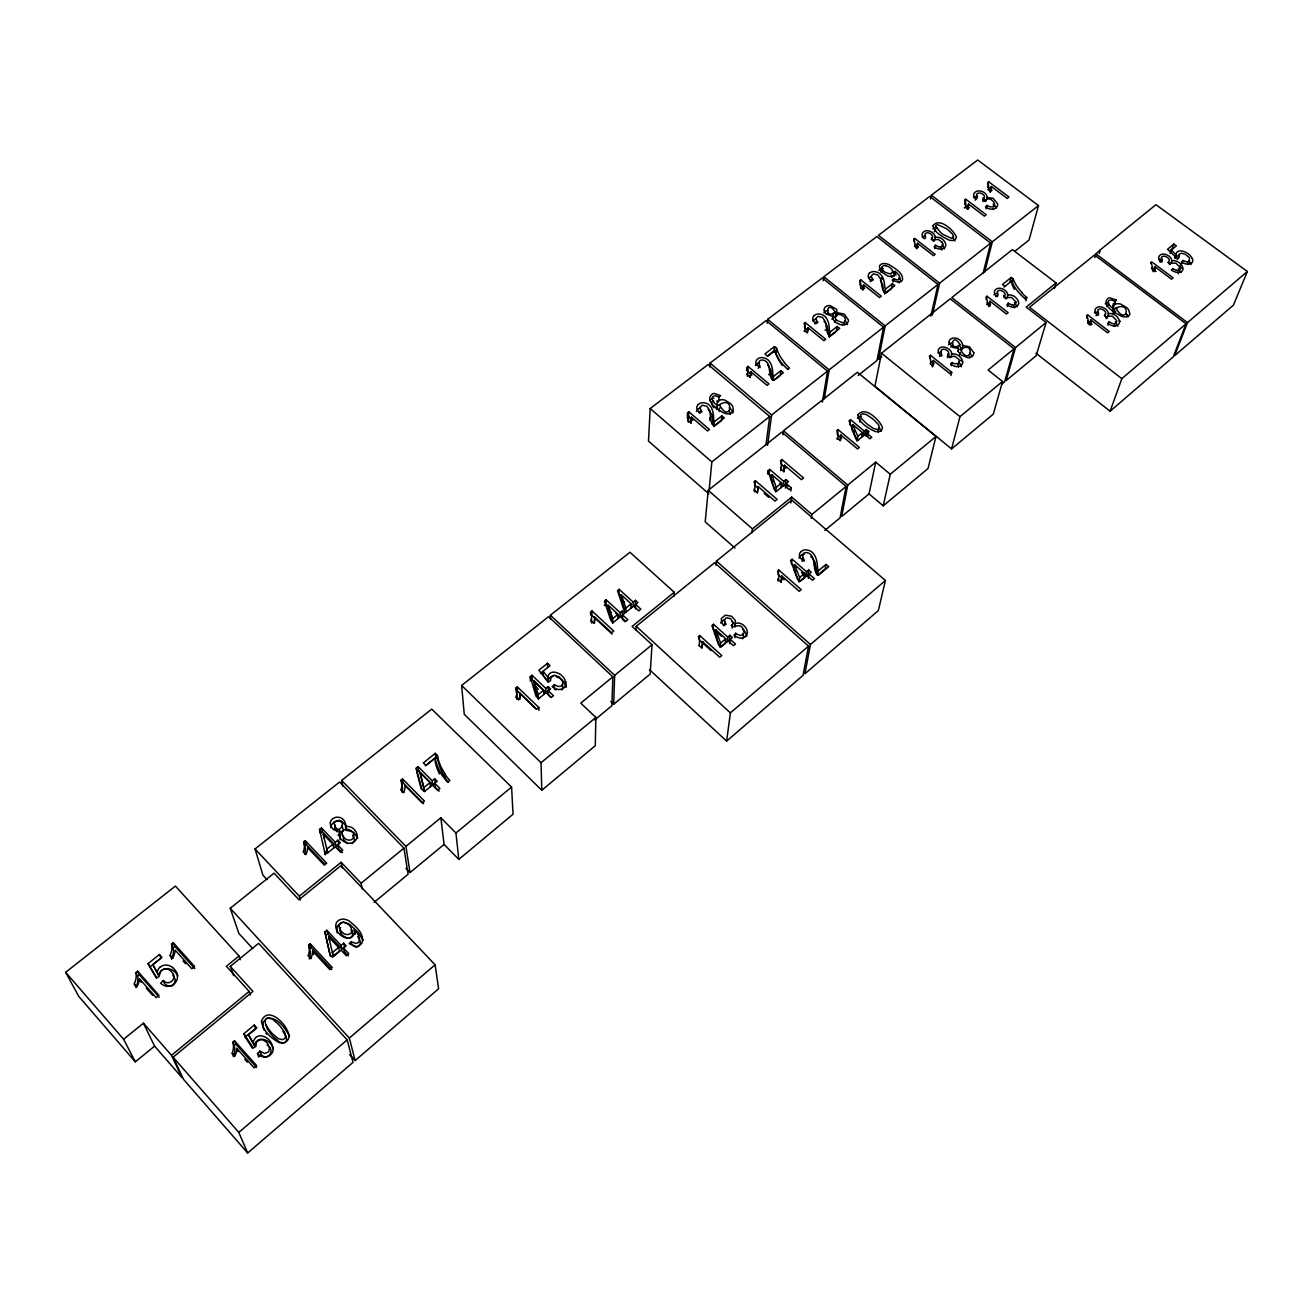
<?xml version="1.0" encoding="UTF-8"?>
<svg xmlns="http://www.w3.org/2000/svg" width="1313" height="1313" viewBox="0 0 1313 1313"><rect width="100%" height="100%" fill="white"/><g stroke="black" fill="none" stroke-linecap="round" stroke-linejoin="round"><path stroke-width="1.5" d="M732.014 621.295L734.459 623.954L735.116 626.99M993.564 209.456L993.317 208.111M339.23 926.174L339.394 924.795A3.906 3.529 -20.7 0 1 343.743 922.021L344.039 922.054M340.1 929.834L340.264 928.455M844.801 324.968C844.308 320.848 833.197 322.752 835.757 315.711C839.302 311.378 849.478 318.698 843.849 322.309M590.571 614.927L590.604 611.973L591.95 610.906L613.745 631.077L611.661 632.768L594.658 617.012L594.576 621.41A17.578 15.165 -0.1 0 1 594.576 622.953M591.95 610.906L591.884 615.321L612.153 634.097M899.093 282.935L898.814 281.54M612.843 676.835L580.773 703.128L595.856 717.44L595.281 745.702L541.793 790.262L464.26 714.305L461.634 685.452L548.571 616.65L612.843 676.835L611.891 705.721L594.658 719.967M608.789 606.77L605.982 604.193L606.097 599.762L604.407 601.108L610.726 620.245L613.187 622.493M625.021 621.722L622.411 619.326L622.592 614.927L624.873 613.089L622.411 610.84L622.247 615.255L612.646 622.986L608.165 609.757L608.296 605.326L618.062 614.336L617.914 618.735M1114.195 313.2L1115.738 311.148M351.999 930.441C351.851 935.627 344.613 935.578 342.119 932.099A10.931 9.913 -20.4 0 1 339.033 926.207M352.82 934.101L351.917 936.661L349.488 938.139M612.646 622.986L612.777 618.587L608.296 605.326M610.775 701.487L613.68 704.244L614.681 675.342L652.019 644.749L632.127 626.432L674.258 592.278L629.945 552.264L550.41 615.206L550.475 619.178M632.997 606.59L633.194 602.158L619.162 589.324L618.997 593.788L621.804 596.348M622.411 610.84L620.146 612.662L619.982 617.077L615.781 613.22M635.426 608.822L635.64 604.407L637.905 602.585L635.459 600.336L635.246 604.784L625.694 612.465L621.197 599.319L621.361 594.871L631.143 603.816L630.946 608.247M625.694 612.465L625.891 608.05L621.361 594.871M969.716 357.793L969.437 356.25M266.014 1024.714L267.31 1029.097L271.578 1034.825A89.038 81.406 -24.1 0 0 273.564 1036.991L279.456 1042.046L283.641 1042.949A3.348 3.053 -30.2 0 0 286.48 1040.569L286.415 1037.286L284.281 1033.347M636.001 630.273L636.214 626.317L714.584 562.719L808.529 646.144L803.047 675.358L726.614 741.123L649.541 669.696M765.939 444.861L769.697 416.5L708.117 364.554L650.181 408.524L648.491 441.119L708.774 493.77M950.727 347.223L952.631 345.221M652.019 644.749L650.165 674.094L613.68 704.244M1106.432 318.37L1104.528 314.398M687.323 415.926L687.569 412.725L688.8 411.79L709.43 429.499L707.51 430.976L691.426 417.157A16.511 13.409 4.1 0 1 690.572 422.688L688.193 420.62A15.428 12.539 4 0 0 687.618 412.709M673.946 596.299L674.258 592.278M687.191 417.534L688.422 416.582L688.8 411.79M691.426 417.157L691.048 421.933A16.462 13.393 4.1 0 1 691.065 423.475M709.709 366.983L710.054 363.077L766.07 320.585L827.518 371.136L822.381 402.09M824.843 530.419L840.057 517.847L846.13 486.401L781.842 432.075L708.232 490.323L705.196 521.835L734.985 548.063M958.588 366.934L957.85 364.325M1170.359 264.143C1176.464 256.872 1160.052 249.339 1158.542 257.873C1160.495 263.946 1163.942 263.142 1161.381 257.364C1163.137 254.853 1166.863 256.626 1168.455 258.464A3.758 2.79 15.7 0 1 1169.243 260.122A4.448 3.299 15.7 0 1 1168.307 262.288L1169.735 264.586M709.168 489.782L711.859 461.897L769.697 416.5M717.21 409.147L717.079 403.239A5.941 4.809 5.6 0 1 717.341 402.27L717.489 401.975A4.825 3.906 5.6 0 1 720.739 399.792L722.839 399.726A8.928 7.222 5.6 0 1 725.186 400.235L730.652 403.715A14.066 11.39 5.6 0 1 732.72 406.423L733.376 410.674A5.318 4.3 5.8 0 1 732.293 412.315L731.341 413.004A5.629 4.563 5.8 0 1 729.24 413.759L727.599 413.841A8.994 7.271 5.8 0 1 724.792 413.332C718.556 410.706 703.407 400.367 712.631 393.818A5.039 4.07 5.3 0 1 714.288 393.457L720.624 395.59L718.95 397.199L718.474 402.024A8.912 7.205 5.3 0 0 716.717 401.105M699.123 645.586L701.716 647.949A17.611 15.28 5.1 0 0 702.504 641.614L719.754 657.255L721.789 655.548L699.731 635.525L699.304 639.874L711.022 650.542M721.871 415.876L721.395 420.652L713.829 426.528L714.288 421.752L721.871 415.876L724.316 417.944L714.075 425.888A8.403 6.828 5.6 0 1 712.532 424.214M702.553 641.614L702.11 645.947A17.545 15.247 5.1 0 1 702.127 647.916M1095.928 315.777L1098.407 313.84M814.831 323.687L816.029 321.816M716.012 565.164L716.455 561.094L791.706 500.04L885.438 580.494L878.315 610.627L804.935 673.75L810.449 644.502L885.438 580.494M729.683 643.665L730.225 639.316L732.441 637.462L729.962 635.229L729.421 639.579L727.205 641.433L727.747 637.084L713.533 624.266L713.057 628.632L721.543 636.313M720.049 647.407L715.339 634.195L715.831 629.83L725.728 638.774L725.203 643.107L721.346 646.324M746.424 370.545L748 366.376L768.942 383.888L767.087 385.333L750.741 371.661A16.314 13.048 5.9 0 1 750.051 377.077L747.639 375.026M748 366.376L747.442 371.251L751.906 374.993M750.183 376.519L750.741 371.661M720.23 645.963L720.558 643.075L715.831 629.83M1106.383 318.682C1114.606 310.721 1096.437 301.153 1094.812 310.984C1097.323 317.565 1099.884 316.023 1097.783 310.081C1099.654 307.685 1103.314 309.425 1104.906 311.329A3.808 2.905 15.1 0 1 1105.677 313.052A4.546 3.463 15.1 0 1 1104.676 315.301M882.139 267.343L882.172 268.279M767.235 323.277L767.711 319.338L822.25 277.962L883.551 327.167L876.986 360.501L858.16 375.403M735.165 626.301L735.362 620.327L731.522 616.224L725.416 615.157L721.362 618.456L721.428 621.952L723.611 625.579L726.105 624.332L724.12 620.278L726.27 617.717L730.652 618.718L732.966 622.526A4.973 4.284 7 0 1 731.571 625.267M735.067 637.593L735.625 633.243A15.428 13.261 7.8 0 0 738.07 634.655C742.075 637.412 746.67 632.045 742.994 628.648C739.761 622.181 733.376 629.091 731.226 625.464M754.499 490.406L757.059 492.621A18.333 15.182 6.6 0 0 758.044 486.483L775.015 501.09L777.132 499.383L755.418 480.689L754.811 485.35L757.913 488.009M767.481 356.414L773.899 351.474L774.539 346.566L776.525 348.208A51.765 40.834 8.4 0 0 784.616 362.552M751.939 532.766L752.447 528.909L791.723 497.069L811.943 514.417L811.27 518.307M758.077 486.483L757.47 491.144A18.284 15.149 6.6 0 1 757.437 493.031M776.525 348.208L775.885 353.115L773.899 351.474M773.111 379.572L773.538 376.355A13.836 11.046 7.5 0 1 772.766 373.598C772.75 366.918 770.501 358.252 762.443 357.612A5.859 4.678 6.7 0 0 758.274 358.515L758.011 358.712A8.091 6.45 6.7 0 0 757.24 359.319A6.384 5.088 6.7 0 0 756.255 364.259C764.855 372.695 755.73 362.421 760.457 360.287C764.084 358.909 767.957 362.06 768.712 365.572A47.728 38.175 5.5 0 1 769.5 370.972M726.614 741.123L730.373 712.877L808.529 646.144M767.563 445.37L771.634 414.99L827.518 371.136M975.099 200.2L976.38 198.493M771.863 378.735A8.567 6.844 7.3 0 0 773.439 380.393L783.369 372.695L780.89 370.643L780.234 375.502L774.358 380.064M767.58 473.911L767.99 470.793L769.713 469.414L783.68 481.379L782.991 486.04L779.906 483.397M769.713 469.414L769.057 474.108L772.159 476.75M774.965 490.209L771.207 479.393L771.863 474.732L781.596 483.069L780.907 487.73M1171.573 260.827C1176.087 259.482 1182.028 263.421 1182.964 268.18A6.056 4.497 16 0 1 1181.897 271.135A6.844 5.088 16 0 1 1181.437 271.496A5.81 4.316 16 0 1 1177.515 272.464A10.012 7.435 16 0 1 1171.573 270.183M782.893 434.816L783.467 430.779L857.389 372.285L935.972 436.49L928.028 468.511L883.222 505.833L869.042 493.885L875.722 462.143L890.247 474.256L883.222 505.833M771.863 474.732L776.246 487.369L775.589 492.014L785.289 484.202L785.978 479.54L788.424 481.625L786.126 483.463L785.42 488.124M783.549 471.301A18.218 14.968 7.4 0 0 784.55 465.262L801.504 479.688L803.589 477.998L781.892 459.55L781.219 464.244L785.847 468.199M807.15 332.517L807.872 327.594L823.908 340.674L825.713 339.279L805.164 322.522L804.426 327.462L807.577 330.023M784.583 465.262L783.894 469.956A18.152 14.935 7.4 0 1 783.861 472.024M790.836 491.013L791.312 487.911L786.126 483.463M823.235 280.736L823.842 276.748L876.854 236.521L938.007 284.429L930.851 316.187M781.169 582.381A17.332 14.722 8.2 0 0 781.038 580.477L781.793 575.997L799.256 591.326L801.225 589.685L778.822 570.055L778.133 574.536L784.074 579.772M790.803 502.945L791.723 497.069M1014.489 307.882L1014.276 306.175M730.176 414.334L729.388 411.379M878.43 432.404L877.806 429.794M1108.041 313.774C1112.653 312.346 1118.709 316.482 1119.529 321.373A6.188 4.71 15.4 0 1 1118.348 324.442A7.008 5.334 15.4 0 1 1117.888 324.82A5.925 4.513 15.4 0 1 1113.851 325.837M801.455 572.484L805.772 576.243L806.559 571.762L792.133 559.19L791.411 563.704L795.711 567.462M835.019 332.501L829.324 336.916L830.128 331.992A13.393 10.52 8.8 0 1 829.356 329.35C829.274 322.982 827.157 314.825 819.542 314.053A5.859 4.596 8.1 0 0 815.127 314.89L814.864 315.087A8.091 6.335 8.1 0 0 814.109 315.678M832.688 319.125C835.084 314.119 824.006 316.614 824.236 309.983M950.546 357.415C956.734 348.618 936.826 341.84 938.27 352.59C945.376 361.009 939.172 351.917 941.815 349.619C944.539 348.224 948.495 350.473 948.938 353.41A4.579 3.594 11.8 0 1 947.822 355.741M798.156 580.165L793.823 569.12L794.562 564.623L804.606 573.387L803.835 577.868L798.878 582.004L799.633 577.539L794.562 564.623M836.726 316.006L836.841 309.392L830.046 305.568A5.695 4.448 8.3 0 0 825.565 306.881A5.465 4.267 8.3 0 0 824.203 309.983M824.301 398.873L829.159 369.839L883.551 327.167M836.447 331.385L837.267 326.461L839.696 328.431L830.062 335.898A8.173 6.434 8.6 0 1 828.519 334.306M808.283 578.426L809.071 573.962L811.221 572.173L808.693 569.99L807.905 574.47L805.772 576.243M862.641 289.763L863.544 284.79L879.529 297.526L881.269 296.164L860.77 279.85L859.884 284.839L864.611 288.597M934.183 240.804C939.419 233.172 924.057 226.164 922.005 234.518C923.597 240.755 926.962 239.606 924.976 233.878C926.863 231.63 930.408 233.172 931.951 235.093A3.709 2.807 10.3 0 1 932.624 236.734A4.431 3.365 10.3 0 1 931.508 238.9M840.057 440.577A16.527 13.425 9.1 0 0 839.959 439.74L840.862 434.997L857.537 448.915L859.375 447.421L838.006 429.597L837.152 434.34L841.715 438.165M816.62 573.535A9.027 7.615 10.6 0 0 818.311 575.373L828.733 566.658L826.09 564.377L825.237 568.857L817.539 575.307L818.36 570.827A14.656 12.342 10.8 0 1 817.507 567.758C817.359 560.47 815.275 550.721 806.412 549.884A6.253 5.252 9.7 0 0 801.997 550.918L801.718 551.132A8.649 7.271 9.7 0 0 800.897 551.837M941.881 250.028L941.224 247.418M863.347 435.85L864.282 431.107L850.529 419.684L849.626 424.46L852.679 426.988M856.158 439.428L851.973 429.384L852.876 424.624L862.46 432.584L861.525 437.327M884.535 294.063L885.504 289.09A13.212 10.192 9.9 0 1 884.699 286.529C884.502 280.243 882.205 272.382 874.786 271.643A5.777 4.448 9.3 0 0 870.453 272.447L870.191 272.628A7.976 6.155 9.3 0 0 869.469 273.219M875.722 462.143L847.755 485.071L841.649 516.534L869.042 493.885M852.876 424.624L857.783 436.359L856.864 441.102L865.349 434.226L866.301 429.482L868.697 431.468L868.057 434.619M1006.562 298.445C1012.093 290.813 996.157 283.477 994.286 292.126C996.19 298.691 999.39 297.608 997.306 291.486C999.193 289.123 1002.82 290.78 1004.396 292.717A3.775 2.889 12.6 0 1 1005.118 294.424A4.497 3.447 12.5 0 1 1004.035 296.656M883.961 291.338A8.059 6.237 9.8 0 0 885.504 292.881L894.842 285.643L892.43 283.723L891.445 288.712L885.914 292.996M893.004 282.131L893.661 278.799L897.747 280.129L900.062 278.274L899.077 275.238L895.105 271.184M938.007 284.429L885.159 325.903L878.545 359.253L881.696 356.759M881.499 353.213L874.918 386.252L951.58 448.898L993.334 414.104L1002.541 381.492L988.115 370.036L1014.013 348.815L950.251 298.806L881.499 353.213L959.967 416.664L951.58 448.898M866.055 436.244L866.678 433.093L868.697 431.468M914.029 241.822L914.734 238.457L935.151 254.345L933.461 255.658L917.524 243.266L916.474 248.305A15.559 11.866 9.7 0 1 916.507 248.748M951.334 354.165C955.979 352.655 962.15 356.955 962.675 361.978M930.54 199.018L931.344 195.177L977.709 160.005L1038.501 205.583L1029.047 240.016L1014.982 251.16M934.741 248.584L935.48 245.219A11.407 8.649 10.6 0 0 938.647 246.696M934.905 237.44C939.32 236.045 945.278 239.934 945.82 244.727A6.023 4.579 10.6 0 1 944.49 247.665A6.828 5.186 10.6 0 1 944.014 248.026M932.411 314.939L939.616 283.181L990.659 243.118L929.686 196.441L878.463 235.306L939.616 283.181M964.661 204.352L965.843 199.248L986.211 214.741L984.389 216.136L968.502 204.057L967.32 209.144M929.702 358.564L930.457 355.314L951.712 372.334L950.924 375.551M987.836 185.149L988.656 181.752L1008.991 197.065L1007.202 198.444L991.331 186.495L990.1 191.6A16.609 12.375 10.9 0 1 990.15 192.338M985.899 200.873C991.2 193.142 976.839 186.709 973.622 194.275C973.114 199.953 979.613 200.183 976.347 194.833C977.282 192.338 980.811 192.666 982.567 194.078A7.008 5.219 11.1 0 1 983.142 194.537L983.634 195.013A3.693 2.757 11.1 0 1 984.405 196.852A5.055 3.758 11.1 0 1 983.142 199.084M986.129 208.8L986.949 205.402A10.061 7.501 11.4 0 0 990.396 206.863C999.653 207.552 991.151 195.243 985.718 199.937A6.992 5.219 11.4 0 0 984.816 201.086L982.813 199.281M951.186 365.769L951.974 362.536A14.246 11.144 12.2 0 0 954.288 363.734L959.064 363.488L959.064 359.467L954.403 356.151L950.038 357.185L947.641 353.919M826.304 314.447L827.912 312.855M961.805 350.013C964.53 345.713 961.493 338.262 954.764 338.048A5.58 4.366 11.9 0 0 950.743 339A5.744 4.497 11.9 0 0 949.069 342.808M983.027 273.449L990.659 243.118M984.652 272.152L992.316 241.822L1038.501 205.583M986.161 299.528L987.015 296.229L1008.121 312.625L1006.431 314.004L989.969 301.186L988.689 306.126A15.822 12.211 12 0 1 988.722 306.586M1009.91 282.41L1011.256 277.42L1013.242 278.963L1011.896 283.936A49.976 37.847 13.7 0 0 1014.44 289.418M1007.317 306.487L1008.22 303.188L1006.874 304.813A10.077 7.714 12.9 0 0 1012.865 307.176A5.876 4.513 12.9 0 0 1016.968 306.11A6.942 5.318 12.9 0 0 1017.411 305.699A6.122 4.694 12.9 0 0 1018.691 302.679C1017.936 297.854 1012.274 293.735 1007.448 295.146M1178.286 273.728L1178.138 271.939M1025.847 300.841L1026.782 297.542A47.793 36.157 13.6 0 1 1021.612 292.569M1014.013 348.815L1004.642 381.804L1001.655 384.266M1015.556 347.551L1006.168 380.54L1036.154 355.757L1046.1 322.506L1026.192 307.111L1056.046 282.919L1012.421 249.601L951.81 297.575L1015.556 347.551L1046.1 322.506M1054.372 288.532L1056.046 282.919M1094.73 257.611L1095.928 253.852L1100.425 249.733L1155.949 204.68L1247.35 271.496L1233.465 305.092L1174.626 355.708L1187.494 322.604L1247.35 271.496M1099.227 253.507L1100.425 249.733M961.067 350.177L961.018 347.748L959.097 345.303M1086.573 318.156L1087.64 314.89L1109.255 331.434L1107.614 332.813L1090.742 319.896L1089.15 324.787M720.771 623.101L722.527 620.639L725.35 619.457M1116.017 299.873L1112.932 306.29L1116.017 299.873L1109.748 297.854A4.891 3.709 15.1 0 0 1108.205 298.182C1100.294 305.158 1116.181 313.791 1122.008 316.4A8.731 6.614 15.5 0 0 1124.732 316.893L1126.275 316.81A5.482 4.152 15.6 0 0 1128.195 316.105L1128.999 315.465A5.17 3.923 15.6 0 0 1129.853 313.955L1128.737 309.983A13.639 10.373 15.4 0 0 1126.456 307.455L1120.875 304.189A8.666 6.581 15.4 0 0 1118.578 303.713L1116.608 303.763A4.694 3.562 15.3 0 0 1113.769 305.798L1113.67 306.077A5.777 4.382 15.4 0 0 1113.522 306.979L1114.261 309.507L1113.145 312.773M1107.959 325.164L1109.058 321.898A11.735 8.928 15.4 0 0 1112.374 323.441M343.464 830.407L342.02 825.762M891.888 277.503L892.019 276.501M1153.027 271.643L1154.784 266.67L1171.573 279.16L1173.149 277.831L1151.632 261.845L1150.615 262.682M1036.039 353.295L1110.125 411.199L1121.844 378.653L1186.099 323.786L1094.517 254.985L1029.507 307.275L1121.844 378.653M1170.08 253.425L1171.278 250.094L1176.366 245.876L1173.871 244.037L1167.536 249.289L1177.269 258.415L1179.058 257.43L1178.976 254.295L1181.372 253.212L1185.475 254.377L1189.315 257.66L1189.545 261.271L1186.788 261.976L1182.915 260.434L1179.665 266.949A9.815 7.271 16.1 0 0 1182.127 268.279M1173.871 244.037L1172.049 249.043L1169.522 251.144M1175.119 258.218L1176.333 254.903A5.941 4.399 15.9 0 1 1177.318 251.85A5.236 3.873 15.9 0 1 1180.371 250.881L1181.405 250.914A11.948 8.863 16 0 1 1191.909 258.316M1181.684 263.749L1182.915 260.434M1186.099 323.786L1173.248 356.89L1110.125 411.199M346.074 830.702C346.501 825.188 345.253 817.523 337.933 817.178A6.795 6.023 -16.2 0 0 332.37 819.033A6.516 5.794 -16.2 0 0 330.203 823.284L331.024 826.698L333.617 829.8L339.854 831.113L340.051 839.746M343.349 835.413L343.612 839.926L347.715 843.586M343.382 830.587L339.378 832.688M833.23 315.842C831.326 320.815 838.022 324.557 842.207 324.853M995.927 296.557L997.158 295.507M339.854 831.113C336.62 836.775 343.415 843.061 348.93 843.241A7.287 6.499 -16.2 0 0 353.788 841.928M174.252 984.094L175.286 979.596L172.742 974.952M857.405 418.256L860.639 416.319M1171.524 270.232L1172.755 268.656M1109.058 321.898L1107.778 323.54A10.159 7.73 15.4 0 0 1113.834 325.919M735.625 633.243L733.967 635.246A11.128 9.585 7.7 0 0 740.45 638.085A6.581 5.679 7.7 0 0 745.439 636.526M950.579 364.21L951.974 362.536M709.726 400.465L712.188 398.643A5.022 4.054 5.3 0 1 713.829 398.299M1177.137 259.285L1178.5 258.382M935.48 245.219L934.117 246.795A9.864 7.484 10.6 0 0 939.977 249.076A5.777 4.382 10.6 0 0 944.031 248.042M986.949 205.402L985.489 207.06A9.257 6.91 11.4 0 0 991.069 209.128A6.581 4.907 11.4 0 0 995.664 207.979A8.124 6.073 11.4 0 0 996.14 207.569A6.942 5.186 11.4 0 0 997.65 203.942L993.235 198.312L986.72 197.475M993.81 294.801L997.125 293.226M174.055 984.34C170.788 988.246 163.764 985.439 163.386 980.499L160.646 983.158A12.08 10.635 -28.8 0 0 167.194 986.326A9.06 7.976 -29 0 0 174.432 983.486L175.286 982.682A8.42 7.418 -29 0 0 177.271 978.891L177.436 976.117M351.293 941.487L349.209 943.67L356.414 946.525A5.958 5.433 -21 0 0 358.4 946.017L361.206 943.916A6.68 6.089 -21 0 0 362.224 942.258C364.407 933.248 355.363 926.108 349.209 921.037A15.477 14.049 -21.3 0 0 346.993 919.921L344.137 919.182A8.781 7.96 -20.9 0 0 342.086 919.166L340.231 919.592A6.45 5.843 -20.8 0 0 338.59 920.429L337.474 921.365A6.352 5.761 -20.8 0 0 336.161 923.351C334.159 929.276 339.23 935.151 344.367 937.416A10.373 9.421 -20.6 0 0 347.092 938.056L349.553 937.942A5.777 5.252 -20.9 0 0 351.014 937.449A6.073 5.515 -20.9 0 0 352.311 936.596A5.531 5.022 -20.9 0 0 353.755 934.807L354.231 933.477A8.551 7.763 -21 0 0 354.329 930.605C355.987 929.259 364.358 943.358 355.298 943.39C347.092 938.762 353.263 949.43 358.186 946.542C361.075 945.065 360.648 941.158 359.122 938.828M1192.056 262.518L1191.843 262.764A6.056 4.481 16.1 0 1 1187.116 264.192A9.848 7.287 16 0 1 1181.569 261.927M335.389 825.204L334.536 828.536L336.998 831.802M259.892 1051.106L257.446 1053.633L258.661 1056.932L261.09 1054.421L259.892 1051.106L264.684 1053.486L268.705 1051.811L269.641 1047.479L267.064 1042.703L263.125 1039.896L259.186 1039.88L256.314 1042.473L255.969 1046.395L253.228 1048.037L243.923 1033.676L254.262 1025.076L256.839 1027.948L248.551 1034.857L254.591 1045.755A7.796 7.057 -31.1 0 1 256.79 1041.078A6.86 6.22 -31.1 0 1 261.385 1039.19L262.748 1039.207A15.526 14.066 -31.7 0 1 273.383 1048.906M893.661 278.799L892.216 280.26L898.371 282.279A4.776 3.676 9.9 0 0 899.914 281.95L901.933 280.572A5.367 4.136 9.9 0 0 902.573 279.456C902.884 272.365 894.695 268.41 889.64 264.914A12.424 9.552 9.5 0 0 887.719 264.126L885.339 263.585A7.041 5.416 9.5 0 0 883.682 263.552L882.221 263.815A5.104 3.923 9.4 0 0 879.365 266.326L881.105 271.594L887.604 275.96A8.338 6.401 9.6 0 0 889.869 276.436L891.855 276.387A4.645 3.578 9.6 0 0 892.971 276.058A4.875 3.742 9.6 0 0 893.923 275.5A4.448 3.414 9.6 0 0 894.875 274.302L895.121 273.416A6.86 5.285 9.6 0 0 894.875 271.463L893.89 276.452M552.346 686.666L554.365 684.615L557.828 686.436L560.914 686.289L562.768 684.483L562.9 682.005L559.354 677.065L554.496 675.161L551.263 676.507L550.524 680.725L548.194 682.038L538.888 670.221L547.537 663.278L550.049 665.642L540.447 673.356M1159.904 261.911L1161.349 261.156M973.491 197.59L977.463 196.031M742.567 638.807L743.7 636.575L742.748 633.457M802.867 557.877L801.997 561.39M561.816 690.014L563.047 687.602L562.276 684.598M230.3 966.368L252.966 991.413L173.119 1057.195L183.574 1079.401L247.681 1152.995L353.016 1062.381L347.174 1039.896L258.612 943.325L230.3 966.368L233.665 975.608M349.586 1054.52L355.134 1060.559L438.608 988.755L435.112 964.825L340.937 865.644L298.921 899.733L274.072 873.178L230.235 908.268L238.851 933.395L252.687 948.544M247.681 1152.995L238.802 1132.413L347.174 1039.896M355.134 1060.559L349.34 1038.058L435.112 964.825M818.36 570.827L826.09 564.377M234.485 1040.766L235.798 1044.098L234.141 1045.476L232.844 1042.145L234.485 1040.766L256.692 1065.68L254.115 1067.846L236.8 1048.381A20.729 18.595 -32.2 0 1 234.846 1056.341L232.303 1053.403L233.616 1056.702M252.408 1048.168L245.186 1037.04L255.477 1028.456L254.262 1025.076M444.073 844.423L410.017 872.554L405.914 846.393L440.856 817.769L444.073 844.423L458.811 859.391L513.055 814.208L511.578 787.061L431.731 709.118L341.643 780.414L342.841 786.274M720.558 643.075L725.728 638.774M727.747 637.084L729.962 635.229M799.633 577.539L804.606 573.387M806.559 571.762L808.693 569.99M338.59 947.444L332.37 952.614L333.272 956.209L339.46 951.055L338.59 947.444L328.693 936.875L333.272 956.209M343.694 943.21L344.548 946.821L341.889 949.036L341.019 945.426L343.694 943.21L346.172 945.852L343.497 948.068L344.351 951.679L348.306 955.897M309.622 948.692L311.197 947.395L310.213 943.784L308.621 945.081L309.622 948.692A18.48 16.659 -24.4 0 1 309.261 958.95M330.449 956.307L325.755 935.545L327.741 933.904L326.822 930.26L324.836 931.902L329.957 954.617L332.435 957.275L341.068 950.103L346.337 955.749L348.782 953.714L343.497 948.068M458.811 859.391L455.939 833.016L511.578 787.061M541.793 790.262L541.038 762.722L595.856 717.44M890.247 474.256L935.972 436.49M959.967 416.664L1002.541 381.492M374.123 902.359L408.113 874.261L403.944 848.132L339.607 782.023L255.05 848.937L262.912 875.147L267.097 879.628M698.418 636.608L699.731 635.525M713.533 624.266L711.892 625.628L718.572 644.732L721.05 646.981L728.206 641.007L733.475 645.766L735.493 644.076L730.225 639.316M778.822 570.055L777.559 571.106A16.347 13.869 8.1 0 1 778.346 579.788M792.133 559.19L790.541 560.52L797.713 579.148L800.224 581.347L807.134 575.586L812.484 580.264L814.437 578.623L809.071 573.962M1086.573 315.76L1087.64 314.89M154.573 1046.116L181.982 1077.579L171.494 1055.324L249.142 991.413L226.394 966.27L239.015 955.995L175.417 886.078L65.65 972.293L78.665 996.272L135.321 1061.856L154.573 1046.116L143.429 1023.188L123.619 1039.256L135.321 1061.856M362.339 889.098L361.124 883.206L403.944 848.132M811.943 514.417L846.13 486.401M700.469 410.69L699.32 412.922M300.365 900.062L299.298 896.172L341.134 862.264L361.124 883.206M516.009 697.203A16.839 14.755 -4.6 0 0 515.976 687.963L517.322 686.863L538.855 707.559L536.705 709.315L519.882 693.166A17.972 15.756 -4.5 0 1 518.668 699.681M951.712 372.334L949.972 373.745L933.379 360.468L932.246 365.326A16.117 12.72 11.2 0 1 932.378 366.967M447.503 782.4L449.834 780.496A57.444 51.043 -5.8 0 1 444.647 773.784M932.952 228.708L936.875 227.592M922.136 237.029L924.91 235.848M1025.059 298.937L1026.782 297.542M791.312 487.911L789.228 489.601L784.042 485.154M538.346 698.91L538.232 694.675L543.713 690.228L534.046 681.004L534.178 685.271L538.346 698.91L550.639 688.898L548.227 686.584L545.863 688.488L545.945 692.739L532.126 679.527L531.978 675.243L530.222 676.655L530.37 680.938L532.126 679.527M857.783 436.359L862.46 432.584M864.282 431.107L866.301 429.482M424.115 787.357L429.942 782.646L420.111 772.766L424.657 791.378L420.111 772.766M432.732 784.829L432.223 780.792L434.718 778.773L437.18 781.235L432.732 784.829L418.65 770.698L418.108 766.628L416.237 768.121L416.615 770.829M336.128 846.196L340.28 842.716L337.868 840.205L335.258 842.306L336.128 846.196L322.374 831.818L321.455 827.896L319.519 829.439L325.378 854.845L324.475 850.988L326.888 853.516L335.291 846.737L340.428 852.104L342.791 850.184L337.671 844.817L338.524 848.707L342.365 852.711M400.925 789.966A17.676 15.674 -12.6 0 0 401.122 780.119L402.549 778.954L424.46 801.094L422.162 802.965L405.061 785.666A18.743 16.626 -12.6 0 1 403.633 792.625M930.457 355.314L929.325 356.217A15.116 11.899 11.1 0 1 930.343 363.75M838.006 429.597L836.808 430.549A15.477 12.556 9.1 0 1 837.628 438.444M850.529 419.684L849.035 420.899L855.978 437.82L858.374 439.822M445.402 777.673A59.659 53.029 -5.7 0 1 437.721 759.521L437.393 755.402L435.309 753.334L423.36 762.919L425.937 765.479L434.98 758.208L435.456 762.311M402.057 792.379A17.611 15.625 -12.7 0 0 401.729 784.173L403.157 783.008L402.549 778.954M418.65 770.698L416.795 772.192L421.391 789.376M516.124 692.246L517.503 691.13L517.322 686.863M425.379 765.807L435.801 757.437L435.309 753.334M612.777 618.587L618.062 614.336M625.891 608.05L631.143 603.816M633.194 602.158L635.459 600.336M332.878 844.226L326.822 849.101L327.708 852.974L323.261 834.165L332.878 844.226L333.765 848.1M776.246 487.369L781.596 483.069M783.68 481.379L785.978 479.54M604.308 605.539L605.982 604.193M304.698 845.802L306.224 844.571L305.256 840.681L303.713 841.912L304.698 845.802A17.922 15.854 -19.4 0 1 304.797 854.189M322.374 831.818L320.438 833.361L319.519 829.439M1004.051 287.087L1011.584 281.031M137.652 971.193L135.813 972.654L137.488 976.199L139.309 974.738L137.652 971.193L158.955 995.336L156.099 997.634L139.49 978.776A22.354 19.465 -29.9 0 1 136.847 986.867L134.418 984.044L136.076 987.557M173.316 942.734L171.511 944.178L173.021 947.805L174.826 946.361L173.316 942.734L194.652 966.516L191.846 968.781L175.203 950.202A22.042 19.268 -27.9 0 1 172.66 958.162M156.329 978.103L148.024 963.644L159.447 954.518L161.926 957.308L152.768 964.628L158.791 975.575A8.814 7.763 -28.9 0 1 161.45 970.783A8.059 7.09 -28.9 0 1 167.309 968.6L167.785 968.633A14.394 12.67 -29.2 0 1 177.731 976.084A15.969 14.049 -29.2 0 0 173.398 968.321M619.162 589.324L617.487 590.669L623.856 609.675L626.301 611.924M755.418 480.689L754.056 481.773A16.462 13.622 6.5 0 1 754.286 490.356M781.892 459.55L780.546 460.617A16.363 13.442 7.4 0 1 780.841 469.086M987.015 296.229L985.932 297.099A14.837 11.423 11.9 0 1 987.048 304.337M1011.256 277.42L1002.443 284.461L1004.905 286.365M149.633 967.205L161.007 958.113L159.447 954.518M1094.435 312.839L1098.242 311.723M787.537 369.445L789.425 367.985A50.485 39.833 8.4 0 1 784.353 362.683M830.128 331.992L837.267 326.461M885.504 289.09L892.43 283.723M773.538 376.355L780.89 370.643M938.237 353.033L940.682 351.966M774.539 346.566L764.872 353.985L767.334 356.02L774.637 350.407M805.164 322.522L803.999 323.408A14.968 11.784 7.3 0 1 804.721 330.81M860.77 279.85L859.654 280.719A14.755 11.423 8.6 0 1 860.491 287.908M913.635 239.311L914.734 238.457M964.678 200.15L965.843 199.248M987.507 182.638L988.656 181.752M1105.283 303.861L1106.564 303.106A4.875 3.709 15.1 0 1 1108.09 302.794L1108.664 302.778M871.192 279.374L870.092 281.704M957.85 351.178L958.867 349.521L957.883 347.272M960.492 352.475L959.327 355.101M759.538 365.342L758.225 368.313M835.79 319.912L834.494 322.292M720.246 407.506L718.982 409.065L719.327 411.527M801.537 555.251L800.946 555.662A8.617 7.254 9.8 0 0 800.142 556.351A6.746 5.679 9.7 0 0 798.911 558.173M940.797 354.412L939.599 356.48M757.978 363.241L757.42 363.586A8.059 6.434 6.7 0 0 756.649 364.21A6.335 5.055 6.7 0 0 755.582 365.572M352.294 843.57L354.74 840.041L352.524 835.199M725.4 622.231L723.709 625.612M1158.805 259.597L1161.431 259.071M267.081 1018.478L263.257 1022.023L263.043 1027.39M735.526 623.38C741.057 621.492 747.278 626.99 747.392 632.505A6.91 5.958 7.7 0 1 745.407 636.493M345.253 826.78C351.113 824.892 357.513 830.653 357.202 836.562A7.205 6.434 -16.1 0 1 355.183 840.812A8.879 7.911 -16.1 0 1 353.788 841.912M962.298 345.303L969.371 346.747L973.77 352.737M267.786 1018.248C278.061 1017.477 285.463 1028.325 289.566 1036.433M837.284 312.707L844.292 314.135L848.444 320.027A6.056 4.743 8.7 0 1 847.213 323.129A7.451 5.826 8.7 0 1 846.146 323.934A6.105 4.792 8.7 0 1 842.207 324.869M340.707 835.019L337.999 835.249M342.299 922.941L341.085 923.269A6.434 5.826 -20.9 0 0 339.46 924.106L338.36 925.041A6.335 5.744 -20.9 0 0 337.047 927.011L337.195 932.969M347.272 830.423L353.607 832.13L357.776 838.006M831.769 319.059L834.215 317.418L833.131 314.513M1116.903 308.637L1114.934 308.686A4.678 3.562 15.4 0 0 1112.735 309.77M1179.566 255.904L1178.532 255.871A5.219 3.857 15.9 0 0 1175.414 257.02A5.925 4.399 15.9 0 0 1174.741 257.972M885.586 265.538L885.339 265.505A3.135 2.413 9.5 0 0 882.024 267.327M344.991 922.858L347.83 923.597A15.428 14 -21.5 0 1 350.029 924.713L358.186 932.279L363.11 940.305M347.256 938.139L342.988 935.742A10.898 9.897 -20.5 0 1 339.903 929.867M1176.481 270.215L1176.021 270.117A11.587 8.6 16 0 1 1172.772 268.64M1011.946 304.797L1011.486 304.682A11.653 8.912 12.9 0 1 1008.253 303.172M1119.3 320.946L1120.317 321.308M722.216 417.239L723.282 417.747M1113.014 304.025L1114.343 304.797M556.072 689.949L554.71 689.079M961.559 360.977L960.492 360.304M941.749 241.969L943.013 243.923A3.578 2.724 10.6 0 1 939.09 246.91M983.076 197.672L985.636 201.48M867.089 432.453L865.677 431.403M810.712 556.367L811.861 557.303M892.512 272.316L896.123 275.156M1151.419 267.95L1155.998 271.381M1095.928 253.852L1187.494 322.604M882.878 278.996L881.4 277.831M987.425 186.856L992.103 190.385M988.344 189.696L990.741 191.517M966.22 205.534L969.355 207.914M965.465 207.306L967.878 209.128M931.344 195.177L992.316 241.822M1087.591 320.979L1092.203 324.508M1088.083 323.113L1090.627 325.066A16.002 12.244 14.6 0 0 1090.709 319.896M708.298 409.541L711.876 414.416L713.123 423.738A21.878 17.775 6.1 0 0 713.222 424.46A11.833 9.618 5.8 0 0 713.648 426.101M915.259 244.727L918.394 247.172M987.36 302.433L990.593 304.961M914.718 246.352L917.13 248.223A15.592 11.883 9.7 0 0 917.492 243.266M987.195 304.37L989.69 306.323A15.871 12.227 12 0 0 989.936 301.186M931.606 237.85L933.838 240.968M1003.756 295.31L1006.135 298.675M860.639 287.957L863.068 289.878A15.789 12.227 8.6 0 0 863.494 284.79M742.616 629.403L745.456 632.423L746.769 636.116M930.851 361.387L933.871 363.816M823.842 276.748L885.159 325.903M930.49 363.783L933.001 365.802M804.885 330.843L807.298 332.829A16.002 12.605 7.4 0 0 807.84 327.594M767.711 319.338L829.159 369.839M834.494 312.724L836.627 315.744M824.006 321.324L825.122 322.374M866.678 433.093L871.799 437.327L869.961 438.821L864.857 434.57M865.349 434.226L867.745 436.195M851.973 429.384L854.697 431.649M163.386 980.499C168.934 987.081 178.24 977.676 171.773 972.047C169.656 969.06 165.126 967.566 162.057 970.028C158.381 971.751 161.204 977.2 156.674 977.693L148.024 963.644M837.792 438.493L840.304 440.594A16.577 13.458 9.1 0 0 840.812 434.997M710.054 363.077L771.634 414.99M783.467 430.779L847.755 485.071M767.563 364.981L770.698 369.511L772.11 378.456A21.861 17.479 7.7 0 0 772.225 379.178A11.899 9.519 7.4 0 0 772.471 380.13M781.054 469.135L783.615 471.318M261.09 1054.421C266.703 1061.38 275.287 1051.729 268.541 1046.363M785.289 484.202L787.718 486.27M771.207 479.393L773.981 481.773M776.623 491.128L774.194 489.027L767.99 470.793M688.422 416.582L692.837 420.373M764.084 493.343L768.729 497.348M650.181 408.524L711.859 461.897M1168.012 262.469L1170.146 264.323A5.974 4.431 15.9 0 1 1170.884 263.207L1175.792 263.092L1180.124 267.376M708.232 490.323L752.447 528.909M793.823 569.12L796.679 571.615M778.511 579.837L781.153 582.151M729.224 407.687L730.143 408.524A14.016 11.374 5.6 0 1 732.194 411.215L732.917 413.037M716.455 561.094L810.449 644.502M267.064 1044.869L267.95 1045.706M1104.364 315.481L1106.498 317.401M715.339 634.195L718.162 636.739M1014.473 302.581L1017.165 306.7M941.995 244.891L944.572 248.879M1003.723 296.836L1005.791 298.74A6.056 4.645 12.9 0 1 1006.611 297.591L1011.65 297.46L1015.819 301.859M635.64 604.407L640.859 609.166L638.807 610.824L633.588 606.064M621.197 599.319L623.987 601.863M1178.368 268.509L1181.011 272.562M931.18 239.064L933.182 240.903A5.958 4.53 10.6 0 1 934.019 239.803L938.319 239.426L942.455 242.577M636.214 626.317L730.373 712.877M606.097 599.762L620.146 612.662M622.592 614.927L627.811 619.72L625.743 621.394L620.524 616.585M608.165 609.757L610.955 612.334M969.765 352.885L972.227 356.365M591.113 620.951L593.689 623.33A17.643 15.198 -0.1 0 0 594.608 617.012M550.41 615.206L614.681 675.342M947.494 355.921L950.218 357.727M812.025 557.451L815.143 562.44L816.67 572.238A23.174 19.531 11.2 0 0 816.801 573.042A12.588 10.619 10.8 0 0 817.539 575.307M1171.278 250.094L1176.333 254.903M845.014 320.323L847.542 324.656M531.978 675.243L545.863 688.488M548.276 690.802L553.446 695.726L551.296 697.466L546.126 692.542M550.935 697.498L548.358 695.053L548.227 686.584M534.178 685.271L538.314 689.21M538.527 698.697L536.098 696.382L530.222 676.655M517.503 691.13L536.114 709.02M516.19 697.252L518.717 699.698M461.634 685.452L541.038 762.722M354.116 929.62L355.15 933.477M435.801 757.437L437.869 759.488M418.108 766.628L432.223 780.792M439.1 791.247L435.177 787.308L434.685 783.27L439.937 788.539L437.656 790.393L432.404 785.108L424.329 791.657L421.867 789.179L416.237 768.121M440.856 817.769L455.939 833.016M403.157 783.008L423.623 803.704M401.105 790.016L403.698 792.642M1115.426 321.751L1117.839 326.264M341.643 780.414L405.914 846.393M405.947 868.353L410.017 872.554M321.455 827.896L335.258 842.306M305.256 840.681L326.674 863.199L324.278 865.136L307.57 847.542A19.219 17.02 -19.2 0 1 305.863 854.681L303.401 852.039M306.224 844.571L324.918 864.233M255.05 848.937L299.298 896.172M326.822 930.26L341.019 945.426M327.741 933.904L341.889 949.036M310.213 943.784L332.238 967.5L329.793 969.552L312.592 951.022L313.577 954.617M959.229 362.175L961.461 366.819M311.197 947.395L331.779 969.568M308.325 955.782L310.918 958.588M230.235 908.268L349.34 1038.058M952.467 237.128L954.961 241.034M174.826 946.361L194.751 968.6M183.081 960.935L185.642 963.775M172.742 958.195L170.23 955.388L171.74 958.982M235.798 1044.098L256.609 1067.469M244.727 1059.164L247.386 1062.151M898.929 277.831L901.457 281.704M139.309 974.738L159.201 997.306M146.235 988.082L152.603 995.32M143.429 1023.188L171.494 1055.324M173.119 1057.195L238.802 1132.413M825.253 322.522L827.354 326.494L828.536 334.273A21.238 16.692 9 0 0 828.667 334.963A11.489 9.043 8.8 0 0 829.274 336.817M65.65 972.293L123.619 1039.256M880.416 280.211L882.5 284.15L883.731 291.502A20.959 16.183 10.1 0 0 883.846 292.175M282.869 1031.493L283.854 1032.757M879.136 427.546L881.187 431.337M547.931 677.442L543.106 671.222L543.221 675.506L548.013 681.726L547.931 677.442A6.762 5.925 -1.6 0 1 549.77 673.438A5.958 5.203 -1.6 0 1 553.577 672.141L554.792 672.158A13.622 11.932 -1.8 0 1 565.411 681.726M713.812 402.205L713.632 401.959A8.896 7.172 5.5 0 1 712.122 398.266A3.283 2.642 5.4 0 1 715.864 395.853A8.567 6.926 5.3 0 1 718.884 397.265M266.67 1034.152L265.965 1033.2M357.76 936.629L358.712 938.122M1127.014 314.89L1128.048 316.991M248.551 1034.857L254.591 1045.755M152.768 964.628L158.791 975.575M1187.592 262.846L1188.232 264.52M947.33 356.873L947.707 357.76M345.959 825.795L342.775 822.496L338.787 821.134A6.565 5.843 -16.3 0 0 333.83 822.463C338.672 841.994 350.374 812.78 333.765 822.398A6.762 6.007 -16.3 0 0 331.007 827.567M814.011 315.612A6.384 5.006 8.1 0 0 813.338 320.717L814.831 322.785A17.364 13.59 8.3 0 0 815.767 323.704L817.868 322.506L815.586 318.747L817.983 316.351L822.529 317.467L825.352 321.652A46.382 36.518 7 0 1 826.156 326.839M1114.556 324.426L1115.049 326.198M732.047 625.234L732.408 626.892A4.957 4.267 7 0 1 732.08 628.238M264.11 1030.131L263.273 1028.145M949.151 342.808L952.877 347.453L958.342 348.487L958.26 351.605L961.018 354.92L967.714 357.645A6.105 4.776 12.4 0 0 971.636 356.709A7.533 5.892 12.4 0 0 972.638 355.872A6.188 4.842 12.4 0 0 973.803 352.737M139.49 978.776L141.131 982.305M1192.319 258.267L1192.861 260.319A5.629 4.169 16.1 0 1 1192.056 262.518M1190.448 263.24L1190.907 264.635M236.8 1048.381L238.096 1051.697M859.884 422.047L859.605 420.587A2.872 2.314 10.2 0 1 860.376 419.175M243.923 1033.676L245.186 1037.04M249.142 991.413L250.422 995.024M239.015 955.995L240.328 959.721M880.629 279.029L877.773 274.959L873.293 273.875L870.979 276.37L873.276 279.85L871.225 281.031A17.118 13.179 9.5 0 1 870.306 280.129L868.796 278.11A6.286 4.842 9.3 0 1 869.37 273.153M534.046 681.004L538.232 694.675M709.742 410.788L706.968 406.374L702.307 405.208L699.747 407.752L701.946 411.74L699.731 413.021A17.857 14.443 5.3 0 1 698.811 412.036L697.334 409.853A6.581 5.318 5 0 1 698.221 404.437M354.937 933.264L355.15 934.249M324.836 931.902L325.755 935.545M328.693 936.875L329.612 940.502M323.261 834.165L324.18 838.088M341.134 862.264L342.447 868.254M337.868 840.205L338.721 844.095M565.903 681.644L566.067 684.319A6.401 5.613 -1.4 0 1 564.623 687.224L564.295 687.536A6.893 6.04 -1.4 0 1 558.419 689.489A11.21 9.815 -1.3 0 1 552.445 686.584M565.919 685.911L566.149 687.29M401.072 780.135L401.68 784.189M892.971 271.331L890.526 274.056L885.192 272.316A8.781 6.746 9.6 0 1 882.008 268.295M429.942 782.646L430.451 786.668M273.088 1047.331L273.038 1050.597A7.402 6.729 -31.3 0 1 271.135 1054.175L270.741 1054.569A7.976 7.222 -31.3 0 1 263.979 1057.031M434.718 778.773L435.227 782.811M716.619 409.131L716.619 408.048A5.925 4.792 5.6 0 1 716.882 407.079L717.013 406.784A4.809 3.89 5.6 0 1 720.263 404.601M934.495 231.744L934.479 231.4A2.708 2.052 10.4 0 1 935.677 229.873M515.927 687.979L516.058 690.819M519.882 693.166L520.079 697.4A17.906 15.723 -4.6 0 1 520.014 699.205M538.855 707.559L538.937 710.366M543.713 690.228L543.812 694.479M547.537 663.278L547.636 667.578M554.365 684.615L554.431 688.865M137.602 976.166A19.843 17.266 -30 0 1 136.207 986.72M135.945 972.621A19.908 17.332 -29.8 0 1 134.172 983.962M157.281 972.03A8.846 7.78 -28.7 0 1 160.153 966.975M160.219 967.041A8.026 7.057 -28.7 0 1 165.29 965.055L166.242 965.071A12.244 10.767 -29 0 1 173.037 967.911M173.152 947.773A19.547 17.102 -28 0 1 171.511 958.884M171.642 944.145A19.629 17.151 -27.8 0 1 169.984 955.306M234.223 1045.46A19.285 17.299 -32.3 0 1 233.566 1056.276M232.91 1042.128A19.367 17.348 -32.2 0 1 232.106 1053.354M263.946 1057.08A12.818 11.636 -31 0 1 257.545 1053.551M253.442 1042.424A7.812 7.074 -30.9 0 1 255.805 1037.5A6.877 6.237 -30.9 0 1 260.187 1035.842L261.55 1035.859A15.592 14.115 -31.5 0 1 272.546 1047.429M312.543 951.022A19.826 17.873 -24.3 0 1 310.853 958.556M308.686 945.065A18.546 16.708 -24.3 0 1 308.128 955.716M340.133 928.439A3.89 3.529 -20.9 0 1 340.576 927.487M351.145 930.096A10.537 9.568 -21.4 0 1 352.557 934.134M343.957 922.366A10.57 9.585 -21.2 0 1 351.72 930.49M303.779 841.879A17.988 15.904 -19.2 0 1 303.221 851.989M439.494 773.964A56.082 49.878 -6.1 0 1 435.391 762.328M444.959 773.603A58.904 52.307 -5.7 0 1 437.278 755.418M448.455 782.417A57.247 50.912 -5.9 0 1 445.107 777.838M447.766 782.187A56.754 50.419 -6 0 1 435.145 758.175M516.698 693.937A16.774 14.706 -4.6 0 1 516.797 699.304M556.138 676.687A13.573 11.915 -1.8 0 1 565.443 685.993M549.72 677.968A5.925 5.186 -1.7 0 1 553.265 676.441M548.095 681.726A6.746 5.909 -1.6 0 1 549.655 677.918M591.392 619.096A16.56 14.279 -0.2 0 1 591.457 622.953M590.653 611.956A16.626 14.312 -0.1 0 1 590.948 620.901M698.483 636.592A16.462 14.262 5 0 1 698.943 645.536M781.744 575.997A17.381 14.755 8.2 0 1 781.087 582.135M777.953 578.77A16.298 13.852 8.2 0 1 778.133 581.085M801.521 555.235A6.237 5.252 9.7 0 1 804.163 554.398M800.782 551.755A6.91 5.81 9.7 0 0 800.077 557.713C809.629 566.527 799.01 555.169 804.344 552.888C808.283 551.296 812.353 555.005 813.141 558.764A50.567 42.755 8.1 0 1 814.027 564.82M816.276 573.633A25.866 21.763 11.1 0 1 814.306 564.836M754.302 489.01A16.413 13.606 6.6 0 1 754.417 491.85M780.562 467.1A16.298 13.409 7.4 0 1 780.858 470.661M837.005 438.197A15.428 12.539 9.1 0 1 837.169 439.248M933.346 360.468A16.166 12.736 11.2 0 1 932.952 365.785M950.645 364.161A10.258 8.059 12.2 0 0 956.652 366.655A6.073 4.76 12.2 0 0 961.116 365.375A6.352 4.989 12.2 0 0 962.724 361.978M949.562 343.891A5.564 4.349 12 0 1 952.598 342.89M948.56 344.859A5.728 4.481 12 0 1 949.578 343.908M1015.885 301.842A3.644 2.79 12.9 0 1 1011.913 304.928M1021.859 292.454A49.32 37.289 13.6 0 1 1013.16 278.98M1025.256 298.79A47.399 35.878 13.6 0 1 1011.732 281.015M1086.622 315.744A14.952 11.44 14.5 0 1 1087.919 323.08M1106.531 317.418A6.105 4.645 15.4 0 1 1107.286 316.252L1112.308 316.121L1116.624 320.536A3.676 2.79 15.4 0 1 1112.817 323.654M1126.012 313.594A13.606 10.356 15.4 0 1 1127.03 314.89M1106.596 306.503A3.184 2.413 15.2 0 1 1108.845 304.977M1114.294 309.474A29.723 22.403 15.5 0 1 1110.256 306.027L1110.109 305.781A8.633 6.532 15.2 0 1 1108.238 302.335M1114.622 304.649A4.875 3.693 15.4 0 1 1115.525 304.091M1114.54 301.416A8.321 6.302 15.2 0 0 1111.537 300.037A3.184 2.413 15.1 0 0 1108.156 302.318M1154.751 266.67A15.707 11.735 15.3 0 1 1154.734 271.643L1152.24 269.772A14.706 10.98 15.2 0 0 1150.664 262.666M1180.19 267.36A3.594 2.675 16 0 1 1176.464 270.363M1188.675 260.992A11.915 8.846 16 0 1 1190.038 263.306M968.485 204.057A16.757 12.556 10.5 0 1 967.796 209.112M964.415 207.602A14.87 11.161 10.5 0 1 964.497 208.061M964.76 200.134A14.919 11.161 10.5 0 1 965.268 207.241M993.186 204.237A9.191 6.877 11.4 0 1 996.206 208.094M982.78 200.61A3.906 2.921 11.1 0 1 983.174 201.611M991.315 186.495A16.659 12.375 10.9 0 1 990.675 191.501M987.589 182.622A14.82 11.013 10.9 0 1 988.147 189.646M913.684 239.294A14.574 11.095 9.7 0 1 914.554 246.302M871.241 276.748A5.695 4.399 9.3 0 0 869.797 277.289L869.288 277.634A7.96 6.138 9.3 0 0 868.566 278.225M883.649 291.42A23.322 17.988 10.1 0 1 881.762 284.084M880.678 279.012A45.725 35.418 8.3 0 1 881.499 284.068M883.255 268.541A7.025 5.4 9.5 0 0 882.73 268.574L881.269 268.837A5.17 3.972 9.5 0 0 880.055 269.378L879.267 270.002A5.088 3.906 9.5 0 0 878.906 270.412M881.089 272.333A3.118 2.396 9.5 0 1 882.927 270.609M891.429 275.418A8.452 6.516 9.5 0 1 891.773 276.354M885.553 265.751A8.485 6.532 9.5 0 1 892.758 271.348M804.213 330.827A14.919 11.768 7.3 0 1 804.344 331.533M816.112 319.108A5.777 4.53 8.1 0 0 814.634 319.666L814.109 320.027A8.059 6.335 8.1 0 0 813.371 320.635M812.895 321.012A6.319 4.957 8.1 0 1 813.289 320.585M825.204 329.875A51.043 40.26 6.9 0 1 825.27 330.318M828.208 334.388A23.65 18.563 9 0 1 826.419 326.855M827.978 310.492A5.515 4.316 8.3 0 0 825.221 311.444A5.679 4.431 8.3 0 0 823.891 312.822M750.133 376.519A16.248 13.032 5.9 0 1 750.232 377.504M746.884 373.581A15.329 12.277 5.8 0 1 747.392 376.273M746.851 367.279A15.379 12.293 5.8 0 1 747.491 374.976M757.962 363.225A5.859 4.678 6.7 0 1 759.488 362.634M768.778 374.32A52.504 42.082 5.3 0 1 768.827 374.812M771.535 378.833A24.405 19.482 7.7 0 1 769.763 370.988M782.45 365.621A52.454 41.425 8.5 0 1 775.753 353.131M787.751 369.298A49.861 39.357 8.4 0 1 774.785 350.374M687.421 417.911A15.379 12.506 4 0 1 688.242 422.244M700.518 407.785A5.958 4.825 5 0 0 699.287 408.31L698.713 408.688A8.321 6.746 5.1 0 0 697.925 409.328A6.516 5.285 5 0 0 696.514 411.494M709.693 417.764A52.618 42.804 3.5 0 1 709.923 420.554M714.239 421.768A13.787 11.193 5.8 0 1 713.583 418.962C713.714 412.397 711.991 403.633 703.998 402.763A6.04 4.891 5 0 0 699.402 403.665L699.123 403.879A8.354 6.762 5.1 0 0 698.335 404.519M712.204 424.296A24.34 19.744 6.1 0 1 710.645 416.303M709.791 410.788A47.81 38.832 3.7 0 1 710.366 416.303M713.993 407.785A25.981 20.942 6 0 1 712.614 406.127M712.795 406.045A8.551 6.91 5.5 0 1 711.662 402.943A3.266 2.642 5.4 0 1 713.599 400.777M717.571 405.914A30.593 24.602 6.1 0 1 713.78 402.221M718.539 400.728A5.006 4.054 5.6 0 1 719.557 400.137M261.484 1021.153C262.666 1030.59 270.954 1038.222 278.93 1042.489A10.471 9.519 -29.8 0 0 280.522 1042.916L282.393 1043.014A6.401 5.826 -30 0 0 285.774 1041.865A6.746 6.122 -30 0 0 289.057 1036.679C288.86 1025.716 268.033 1004.461 261.484 1021.153M719.376 404.814C730.75 425.396 735.477 394.195 719.376 404.814M935.578 226.345L941.24 233.123A69.015 51.437 11.3 0 0 943.062 234.518L951.662 238.392A2.56 1.937 10.8 0 0 953.55 236.931L952.729 234.338L948.511 230.317A71.263 54.67 9.8 0 0 946.115 228.462L937.531 224.605A2.708 2.052 10.4 0 0 935.562 226.345M285.578 1035.727L285.364 1037.221A3.365 3.069 -30 0 1 282.525 1039.617L278.323 1038.714L272.415 1033.643A89.366 81.652 -23.9 0 1 270.429 1031.46L265.85 1025.19L264.914 1020.775A3.562 3.217 -29.3 0 1 266.162 1018.757A3.43 3.102 -29.3 0 1 267.934 1017.952L272.103 1018.822L278.011 1023.877A95.422 85.624 -34.7 0 1 280.621 1026.75L284.544 1032.149L285.578 1035.727M342.086 833.148C341.807 838.465 349.964 842.995 353.378 837.989C356.988 831.26 343.514 824.794 342.086 833.148M835.101 311.92C824.367 321.143 826.304 297.969 835.101 311.92M1115.869 308.112C1126.866 327.331 1132.233 300.004 1115.869 308.112M960.492 349.471C969.913 367.607 976.347 339.969 960.509 349.307M860.524 415.811L861.853 418.945L866.399 423.426A73.331 58.182 11.4 0 0 868.303 424.985L873.818 428.629L877.379 429.318A2.724 2.199 10.7 0 0 879.415 427.661L878.594 424.739L874.212 420.209A75.842 62.023 9.3 0 0 871.701 418.141L866.203 414.514L862.657 413.841A2.774 2.232 10.2 0 0 861.295 414.399A2.872 2.314 10.2 0 0 860.524 415.811M932.919 225.705C934.692 233.041 942.947 237.21 949.266 240.148A7.976 6.023 10.8 0 0 950.546 240.427L952.023 240.525A4.875 3.693 10.8 0 0 954.469 239.852A5.137 3.89 10.8 0 0 956.324 236.652C953.041 229.677 939.468 217.121 932.919 225.705M960.082 344.646C948.807 353.476 951.498 330.351 960.082 344.646M857.717 415.105C859.276 423.131 867.991 428.038 874.77 431.321A8.469 6.828 10.7 0 0 876.132 431.632L877.691 431.714A5.17 4.169 10.7 0 0 880.334 430.943A5.449 4.399 10.7 0 0 882.385 427.316C879.398 419.651 864.611 405.29 857.717 415.105"/></g></svg>
